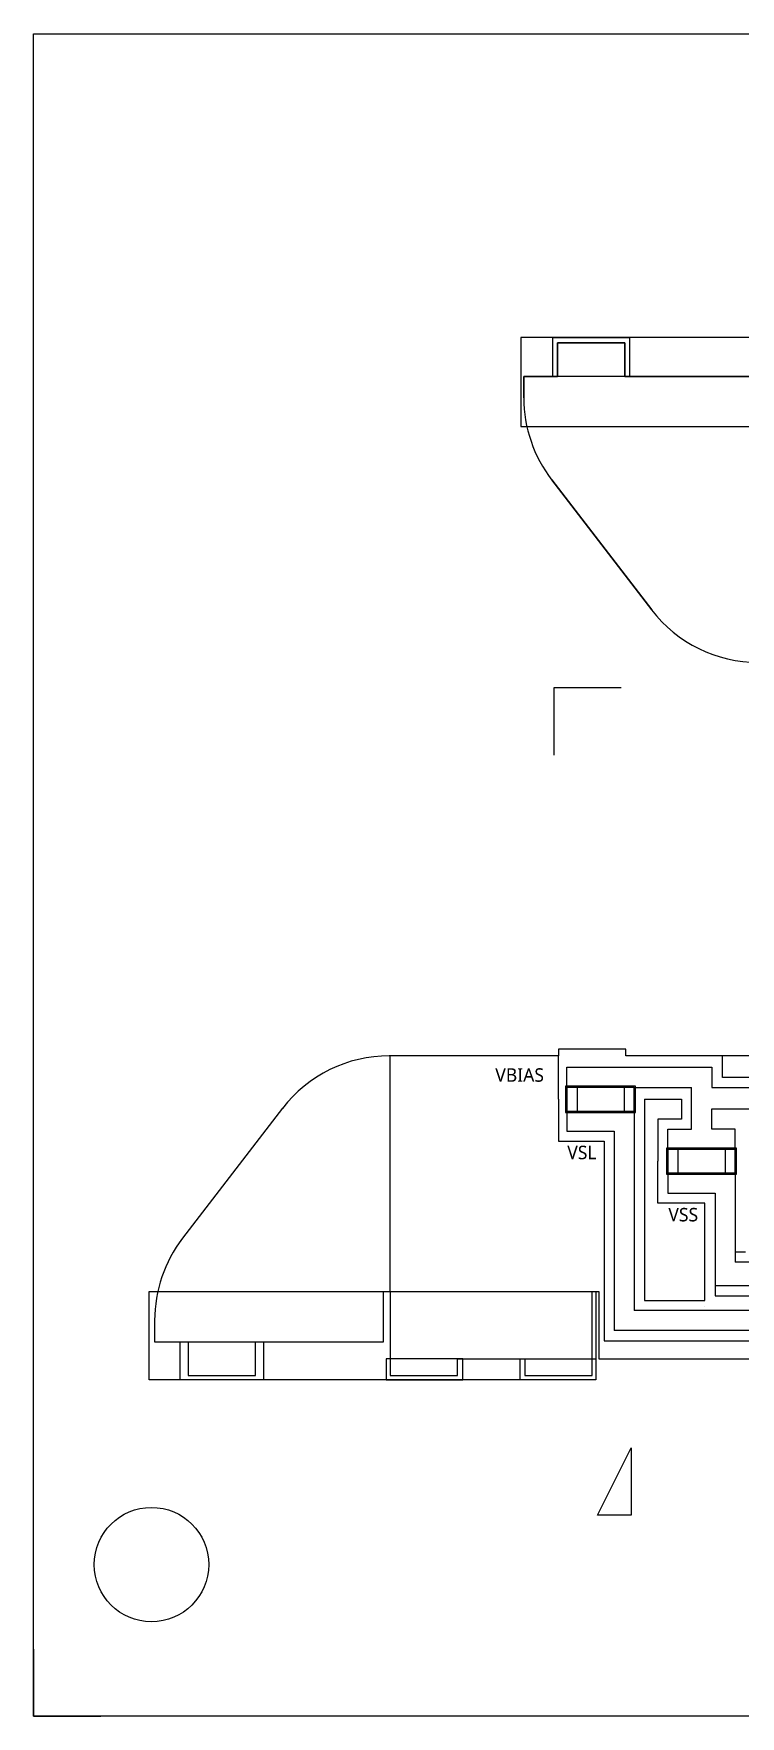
# Model space of a CAD drawing. Header units: millimetres. Extents: x 5.3 to 33.8, y 19.4 to 44.4.
# Drawn here: x 5.33 to 15.83, y 19.44 to 44.44 of the extents above; entities that cross this region are included whole.
import ezdxf

# ---------------------------------------------------------------- set-up
doc = ezdxf.new("R2010")
doc.units = ezdxf.units.MM
for name, color, linetype in [('Copper', 40, 'Continuous'), ('Copper_Release', 32, 'Continuous'), ('FR4_Raster', 60, 'Continuous'), ('Markers', 134, 'Continuous'), ('Outline', 74, 'Continuous'), ('Release_100um_holes', 11, 'Continuous'), ('Release_380um_holes', 10, 'Continuous'), ('Traces', 160, 'Continuous')]:
    doc.layers.add(name, color=color, linetype=linetype)

msp = doc.modelspace()

# ---------------------------------------------------------------- linework, layer by layer
at = {"linetype": 'Continuous', "lineweight": 25}
for p, q in [((13.115, 39.844), (13.115, 39.344)), ((14.115, 39.844), (13.115, 39.844)), ((14.115, 39.344), (14.115, 39.844)), ((12.615, 39.344), (12.615, 39.024)), ((13.115, 39.344), (12.615, 39.344)), ((16.015, 39.344), (14.115, 39.344)), ((13.029, 37.805), (14.514, 35.874)), ((13.131, 29.25), (10.616, 29.25)), ((13.131, 29.35), (13.131, 29.25)), ((14.131, 29.35), (13.131, 29.35)), ((14.131, 29.25), (14.131, 29.35)), ((15.981, 29.25), (14.131, 29.25)), ((14.256, 28.78), (13.256, 28.78)), ((13.256, 28.78), (13.256, 28.43)), ((14.256, 28.43), (14.256, 28.78)), ((9.031, 28.47), (7.546, 26.539)), ((13.256, 28.43), (14.256, 28.43)), ((15.756, 27.86), (14.756, 27.86)), ((14.756, 27.86), (14.756, 27.51)), ((15.756, 27.51), (15.756, 27.86)), ((14.756, 27.51), (15.756, 27.51)), ((10.531, 25.75), (10.631, 25.75)), ((10.531, 25), (10.531, 25.75)), ((10.631, 25.75), (10.631, 24.5)), ((13.631, 25.75), (13.731, 25.75)), ((13.631, 24.5), (13.631, 25.75)), ((13.731, 25.75), (13.731, 24.75)), ((7.131, 25.32), (7.131, 25)), ((7.131, 25), (7.631, 25)), ((7.631, 25), (7.631, 24.5)), ((8.631, 25), (10.531, 25)), ((8.631, 24.5), (8.631, 25)), ((11.631, 24.75), (12.631, 24.75)), ((11.631, 24.5), (11.631, 24.75)), ((12.631, 24.75), (12.631, 24.5)), ((13.731, 24.75), (16.39, 24.75)), ((7.631, 24.5), (8.631, 24.5)), ((10.631, 24.5), (11.631, 24.5)), ((12.631, 24.5), (13.631, 24.5))]:
    msp.add_line(p, q, dxfattribs=at)
msp.add_line((10.631, 25.75), (10.631, 29.25))
for centre, start, end in [((14.615, 39.024), 180, 217.5686), ((16.099, 37.094), 217.5686, 270), ((10.616, 27.25), 90, 142.4314), ((9.131, 25.32), 142.4314, 180)]:
    msp.add_arc(centre, 2, start, end, dxfattribs=at)
at = {"layer": 'Copper', "linetype": 'Continuous', "lineweight": 25}
for p, q in [((13.131, 29.35), (13.131, 29.25)), ((14.131, 29.35), (13.131, 29.35)), ((14.131, 29.25), (14.131, 29.35)), ((15.565, 29.25), (14.131, 29.25)), ((13.406, 28.78), (13.256, 28.78)), ((14.256, 28.78), (14.106, 28.78)), ((13.256, 28.43), (13.406, 28.43)), ((14.106, 28.43), (14.256, 28.43)), ((14.906, 27.86), (14.756, 27.86)), ((15.756, 27.86), (15.606, 27.86)), ((14.756, 27.51), (14.906, 27.51)), ((15.606, 27.51), (15.756, 27.51))]:
    msp.add_line(p, q, dxfattribs=at)
at = {"layer": 'Copper'}
for p, q in [((13.131, 28.605), (13.131, 29.25)), ((15.565, 28.93), (15.565, 29.25)), ((13.256, 28.78), (13.256, 29.08)), ((13.256, 29.08), (15.406, 29.08)), ((15.406, 29.08), (15.406, 28.78)), ((13.406, 28.78), (13.406, 28.43)), ((14.106, 28.78), (14.106, 28.43)), ((14.256, 28.78), (15.106, 28.78)), ((15.106, 28.16), (15.106, 28.78)), ((15.406, 28.78), (17.265, 28.78)), ((17.415, 28.93), (15.565, 28.93)), ((13.131, 28.605), (13.131, 28.13)), ((14.406, 28.605), (14.956, 28.605)), ((14.406, 28.605), (14.406, 25.617)), ((14.956, 28.605), (14.956, 28.31)), ((13.256, 28.43), (13.256, 28.13)), ((14.256, 28.43), (14.256, 25.467)), ((14.956, 28.31), (14.606, 28.31)), ((14.606, 28.31), (14.606, 27.685)), ((15.406, 28.16), (15.406, 28.46)), ((15.406, 28.46), (16.756, 28.46)), ((13.131, 28.13), (13.131, 27.98)), ((13.256, 28.13), (13.956, 28.13)), ((13.956, 28.13), (13.956, 25.167)), ((14.756, 27.86), (14.756, 28.16)), ((14.756, 28.16), (15.106, 28.16)), ((15.756, 28.16), (15.406, 28.16)), ((15.756, 27.86), (15.756, 28.16)), ((13.131, 27.98), (13.806, 27.98)), ((13.806, 27.98), (13.806, 25.167)), ((14.906, 27.51), (14.906, 27.86)), ((15.606, 27.86), (15.606, 27.51)), ((14.606, 27.06), (14.606, 27.685)), ((14.606, 27.685), (14.606, 27.685)), ((14.756, 27.51), (14.756, 27.21)), ((15.756, 27.51), (15.756, 26.335)), ((15.306, 27.06), (14.606, 27.06)), ((14.756, 27.21), (15.456, 27.21)), ((15.306, 25.685), (15.306, 27.06)), ((15.456, 27.21), (15.456, 25.835)), ((15.906, 26.335), (15.756, 26.335)), ((15.456, 25.835), (15.456, 25.685)), ((14.406, 25.617), (15.306, 25.617)), ((15.306, 25.617), (15.306, 25.685)), ((15.306, 25.525), (15.306, 25.525)), ((15.456, 25.685), (16.856, 25.685)), ((17.765, 25.467), (14.256, 25.467)), ((13.806, 25.167), (13.806, 25.017)), ((13.806, 25.017), (18.265, 25.017)), ((18.265, 25.167), (13.956, 25.167)), ((5.334, 19.437), (5.334, 20.437)), ((5.334, 19.437), (6.334, 19.437))]:
    msp.add_line(p, q, dxfattribs=at)
at = {"layer": 'Copper_Release'}
for points in [[(19.166, 39.922), (12.569, 39.922), (12.569, 38.6), (19.166, 38.6)], [(13.686, 24.434), (7.051, 24.434), (7.051, 25.75), (13.686, 25.75)]]:
    msp.add_lwpolyline(points, close=True, dxfattribs=at)
at = {"layer": 'FR4_Raster'}
for p, q in [((5.334, 20.437), (5.334, 19.437)), ((5.334, 19.437), (6.334, 19.437))]:
    msp.add_line(p, q, dxfattribs=at)
for points in [[(14.187, 39.344), (13.048, 39.344), (13.048, 39.922), (14.187, 39.922)], [(7.508, 25), (8.746, 25), (8.746, 24.434), (7.508, 24.434)], [(11.709, 24.75), (10.569, 24.75), (10.569, 24.434), (11.709, 24.434)], [(12.562, 24.75), (13.686, 24.75), (13.686, 24.434), (12.562, 24.434)]]:
    msp.add_lwpolyline(points, close=True, dxfattribs=at)
at = {"layer": 'Markers'}
for p, q in [((14.063, 34.719), (13.063, 34.719)), ((13.063, 34.719), (13.063, 33.719)), ((13.708, 22.424), (14.208, 23.424)), ((14.208, 23.424), (14.208, 22.424)), ((14.208, 22.424), (13.708, 22.424))]:
    msp.add_line(p, q, dxfattribs=at)
at = {"layer": 'Outline'}
msp.add_lwpolyline([(33.834, 44.436), (33.834, 19.437), (5.334, 19.437), (5.334, 44.436)], close=True, dxfattribs=at)
msp.add_circle((7.084, 21.691), 0.85, dxfattribs=at)
at = {"layer": 'Release_100um_holes', "linetype": 'Continuous', "lineweight": 25}
for p, q in [((13.115, 39.844), (14.115, 39.844)), ((13.115, 39.344), (13.115, 39.844)), ((14.115, 39.844), (14.115, 39.344)), ((12.615, 39.344), (13.115, 39.344)), ((12.615, 39.024), (12.615, 39.344)), ((14.115, 39.344), (16.015, 39.344)), ((14.514, 35.874), (13.029, 37.805)), ((13.131, 29.25), (10.616, 29.25)), ((13.131, 29.35), (13.131, 29.25)), ((14.131, 29.35), (13.131, 29.35)), ((14.131, 29.25), (14.131, 29.35)), ((15.831, 29.25), (14.131, 29.25)), ((14.276, 28.8), (13.236, 28.8)), ((13.236, 28.8), (13.236, 28.41)), ((14.276, 28.41), (14.276, 28.8)), ((9.031, 28.47), (7.546, 26.539)), ((13.236, 28.41), (14.276, 28.41)), ((15.776, 27.88), (14.736, 27.88)), ((14.736, 27.88), (14.736, 27.49)), ((15.776, 27.49), (15.776, 27.88)), ((14.736, 27.49), (15.776, 27.49)), ((10.531, 25.75), (10.631, 25.75)), ((10.531, 25), (10.531, 25.75)), ((10.631, 25.75), (10.631, 24.5)), ((13.631, 25.75), (13.731, 25.75)), ((13.631, 24.5), (13.631, 25.75)), ((13.731, 25.75), (13.731, 24.75)), ((7.131, 25.32), (7.131, 25)), ((7.131, 25), (7.631, 25)), ((7.631, 25), (7.631, 24.5)), ((8.631, 25), (10.531, 25)), ((8.631, 24.5), (8.631, 25)), ((11.631, 24.75), (12.631, 24.75)), ((11.631, 24.5), (11.631, 24.75)), ((12.631, 24.75), (12.631, 24.5)), ((13.731, 24.75), (16.39, 24.75)), ((7.631, 24.5), (8.631, 24.5)), ((10.631, 24.5), (11.631, 24.5)), ((12.631, 24.5), (13.631, 24.5))]:
    msp.add_line(p, q, dxfattribs=at)
for centre, start, end in [((14.615, 39.024), 180, 217.5686), ((16.099, 37.094), 217.5686, 270), ((10.616, 27.25), 90, 142.4314), ((9.131, 25.32), 142.4314, 180)]:
    msp.add_arc(centre, 2, start, end, dxfattribs=at)
at = {"layer": 'Release_380um_holes', "linetype": 'Continuous', "lineweight": 25}
for p, q in [((13.115, 39.844), (14.115, 39.844)), ((13.115, 39.344), (13.115, 39.844)), ((14.115, 39.844), (14.115, 39.344)), ((12.615, 39.344), (13.115, 39.344)), ((12.615, 39.024), (12.615, 39.344)), ((14.115, 39.344), (16.015, 39.344)), ((14.514, 35.874), (13.029, 37.805)), ((13.131, 29.25), (10.616, 29.25)), ((13.131, 29.35), (13.131, 29.25)), ((14.131, 29.35), (13.131, 29.35)), ((14.131, 29.25), (14.131, 29.35)), ((15.831, 29.25), (14.131, 29.25)), ((14.276, 28.8), (13.236, 28.8)), ((13.236, 28.8), (13.236, 28.41)), ((14.276, 28.41), (14.276, 28.8)), ((9.031, 28.47), (7.546, 26.539)), ((13.236, 28.41), (14.276, 28.41)), ((15.776, 27.88), (14.736, 27.88)), ((14.736, 27.88), (14.736, 27.49)), ((15.776, 27.49), (15.776, 27.88)), ((14.736, 27.49), (15.776, 27.49)), ((10.531, 25.75), (10.631, 25.75)), ((10.531, 25), (10.531, 25.75)), ((10.631, 25.75), (10.631, 24.5)), ((13.631, 25.75), (13.731, 25.75)), ((13.631, 24.5), (13.631, 25.75)), ((13.731, 25.75), (13.731, 24.75)), ((7.131, 25.32), (7.131, 25)), ((7.131, 25), (7.631, 25)), ((7.631, 25), (7.631, 24.5)), ((8.631, 25), (10.531, 25)), ((8.631, 24.5), (8.631, 25)), ((11.631, 24.75), (12.631, 24.75)), ((11.631, 24.5), (11.631, 24.75)), ((12.631, 24.75), (12.631, 24.5)), ((13.731, 24.75), (16.39, 24.75)), ((7.631, 24.5), (8.631, 24.5)), ((10.631, 24.5), (11.631, 24.5)), ((12.631, 24.5), (13.631, 24.5))]:
    msp.add_line(p, q, dxfattribs=at)
for centre, start, end in [((14.615, 39.024), 180, 217.5686), ((16.099, 37.094), 217.5686, 270), ((10.616, 27.25), 90, 142.4314), ((9.131, 25.32), 142.4314, 180)]:
    msp.add_arc(centre, 2, start, end, dxfattribs=at)
at = {"layer": 'Traces', "linetype": 'Continuous', "lineweight": 25}
for p, q in [((13.115, 39.844), (14.115, 39.844)), ((13.115, 39.344), (13.115, 39.844)), ((14.115, 39.844), (14.115, 39.344)), ((12.615, 39.344), (13.115, 39.344)), ((12.615, 39.024), (12.615, 39.344)), ((14.115, 39.344), (16.015, 39.344)), ((14.514, 35.874), (13.029, 37.805)), ((13.131, 29.25), (10.616, 29.25)), ((13.131, 29.35), (13.131, 29.25)), ((14.131, 29.35), (13.131, 29.35)), ((14.131, 29.25), (14.131, 29.35)), ((15.831, 29.25), (14.131, 29.25)), ((14.256, 28.78), (13.256, 28.78)), ((13.256, 28.78), (13.256, 28.43)), ((14.256, 28.43), (14.256, 28.78)), ((9.031, 28.47), (7.546, 26.539)), ((13.256, 28.43), (14.256, 28.43)), ((15.756, 27.86), (14.756, 27.86)), ((14.756, 27.86), (14.756, 27.51)), ((15.756, 27.51), (15.756, 27.86)), ((14.756, 27.51), (15.756, 27.51)), ((10.531, 25.75), (10.631, 25.75)), ((10.531, 25), (10.531, 25.75)), ((10.631, 25.75), (10.631, 24.5)), ((13.631, 25.75), (13.731, 25.75)), ((13.631, 24.5), (13.631, 25.75)), ((13.731, 25.75), (13.731, 24.75)), ((7.131, 25.32), (7.131, 25)), ((7.131, 25), (7.631, 25)), ((7.631, 25), (7.631, 24.5)), ((8.631, 25), (10.531, 25)), ((8.631, 24.5), (8.631, 25)), ((11.631, 24.75), (12.631, 24.75)), ((11.631, 24.5), (11.631, 24.75)), ((12.631, 24.75), (12.631, 24.5)), ((13.731, 24.75), (16.39, 24.75)), ((7.631, 24.5), (8.631, 24.5)), ((10.631, 24.5), (11.631, 24.5)), ((12.631, 24.5), (13.631, 24.5))]:
    msp.add_line(p, q, dxfattribs=at)
at = {"layer": 'Traces'}
for p, q in [((13.256, 28.78), (13.256, 29.08)), ((13.256, 29.08), (15.406, 29.08)), ((15.406, 29.08), (15.406, 28.78)), ((14.256, 28.78), (15.106, 28.78)), ((15.106, 28.16), (15.106, 28.78)), ((15.406, 28.78), (17.265, 28.78)), ((13.256, 28.43), (13.256, 28.13)), ((14.256, 28.43), (14.256, 25.467)), ((15.406, 28.16), (15.406, 28.46)), ((15.406, 28.46), (16.915, 28.46)), ((13.256, 28.13), (13.956, 28.13)), ((13.956, 28.13), (13.956, 25.167)), ((14.756, 27.86), (14.756, 28.16)), ((14.756, 28.16), (15.106, 28.16)), ((15.756, 28.16), (15.406, 28.16)), ((15.756, 27.86), (15.756, 28.16)), ((14.756, 27.51), (14.756, 27.21)), ((15.756, 27.51), (15.756, 26.185)), ((14.756, 27.21), (15.456, 27.21)), ((15.456, 27.21), (15.456, 25.835)), ((16.846, 26.185), (15.756, 26.185)), ((16.846, 25.835), (15.456, 25.835)), ((17.915, 25.467), (14.256, 25.467)), ((18.265, 25.167), (13.956, 25.167))]:
    msp.add_line(p, q, dxfattribs=at)
at = {"layer": 'Traces', "linetype": 'Continuous', "lineweight": 25}
for centre, start, end in [((14.615, 39.024), 180, 217.5686), ((16.099, 37.094), 217.5686, 270), ((10.616, 27.25), 90, 142.4314), ((9.131, 25.32), 142.4314, 180)]:
    msp.add_arc(centre, 2, start, end, dxfattribs=at)

# ---------------------------------------------------------------- texts
at = {"layer": 'Copper', "char_height": 0.2, "attachment_point": 1}
for s, width, insert in [('{\\fSegoe UI|b0|i0|c0|p34;VBIAS}', 0.9083, (12.191, 29.065)), ('{\\fSegoe UI|b0|i0|c0|p34;VSL}', 1.40538, (13.26, 27.914)), ('{\\fSegoe UI|b0|i0|c0|p34;VSS}', 1.40538, (14.762, 26.99))]:
    msp.add_mtext_dynamic_manual_height_columns(s, width=width, gutter_width=5, heights=[0], dxfattribs=dict(at, insert=insert))

doc.saveas('drawing.dxf')
